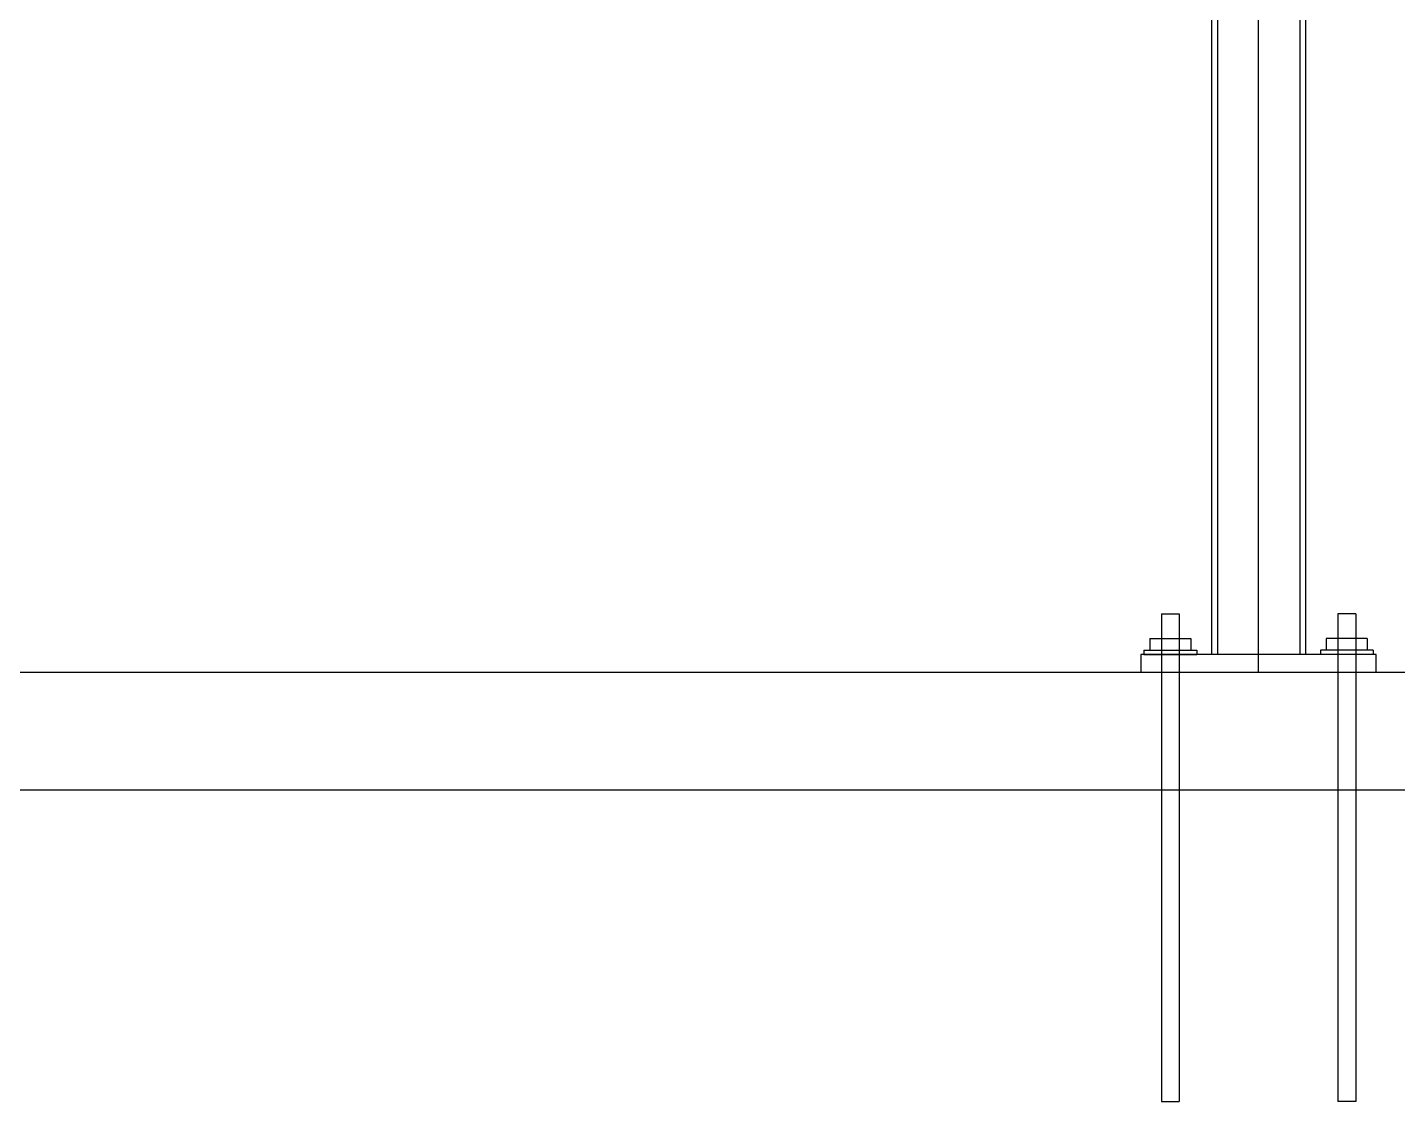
# Model space of a CAD drawing. Header units: millimetres. Extents: x -83614 to 248318, y 36678 to 90681.
# Drawn here: x 244802 to 246281, y 58452 to 59611 of the extents above; entities that cross this region are included whole.
import ezdxf

# ---------------------------------------------------------------- set-up
doc = ezdxf.new("R2010")
doc.units = ezdxf.units.MM
for name, color, linetype in [('C-241-1', 241, 'Continuous'), ('LAYER11A', 11, 'Continuous'), ('LAYER131A', 131, 'Continuous'), ('Struc_Section_BP', 135, 'Continuous'), ('Struc_Section_Dim', 2, 'Continuous'), ('Struc_Section_Steel', 11, 'Continuous')]:
    doc.layers.add(name, color=color, linetype=linetype)

msp = doc.modelspace()

# ---------------------------------------------------------------- linework, layer by layer
at = {"layer": 'C-241-1'}
for p, q in [((246026.03475, 58978.05022), (246026.03475, 58951.60279)), ((246026.03475, 58978.05022), (246045.13974, 58978.05022)), ((246045.13974, 58978.05022), (246045.13974, 58951.60279)), ((246216.53475, 58978.05022), (246216.53475, 58951.60279)), ((246235.63974, 58978.05022), (246216.53475, 58978.05022)), ((246235.63974, 58978.05022), (246235.63974, 58951.60279)), ((246013.46568, 58951.60279), (246057.70882, 58951.60279)), ((246013.46568, 58951.60279), (246013.46568, 58939.03372)), ((246057.70882, 58951.60279), (246057.70882, 58939.03372)), ((246248.20882, 58951.60279), (246203.96568, 58951.60279)), ((246203.96568, 58951.60279), (246203.96568, 58939.03372)), ((246248.20882, 58951.60279), (246248.20882, 58939.03372)), ((246007.11568, 58939.03372), (246064.05882, 58939.03372)), ((246007.11568, 58939.03372), (246007.11568, 58934.32032)), ((246007.11568, 58934.32032), (246064.05882, 58934.32032)), ((246064.05882, 58939.03372), (246064.05882, 58934.32032)), ((246254.55882, 58939.03372), (246197.61568, 58939.03372)), ((246197.61568, 58939.03372), (246197.61568, 58934.32032)), ((246254.55882, 58934.32032), (246197.61568, 58934.32032)), ((246254.55882, 58939.03372), (246254.55882, 58934.32032))]:
    msp.add_line(p, q, dxfattribs=at)
at = {"layer": 'C-241-1', "ltscale": 2}
for p, q in [((246026.03475, 58951.60279), (246026.03475, 58451.72032)), ((246045.13974, 58951.60279), (246045.13974, 58451.72032)), ((246216.53475, 58951.60279), (246216.53475, 58451.72032)), ((246235.63974, 58951.60279), (246235.63974, 58451.72032)), ((246026.03475, 58451.72032), (246045.13974, 58451.72032)), ((246235.63974, 58451.72032), (246216.53475, 58451.72032))]:
    msp.add_line(p, q, dxfattribs=at)
at = {"layer": 'LAYER11A'}
for p, q in [((240546.01225, 58915.27032), (247454.81225, 58915.27032)), ((240749.21225, 58788.27032), (247251.61225, 58788.27032))]:
    msp.add_line(p, q, dxfattribs=at)
at = {"layer": 'LAYER131A'}
for p, q in [((246080.03725, 60455.14532), (246080.03725, 58934.32032)), ((246181.63725, 60455.14532), (246181.63725, 58934.32032))]:
    msp.add_line(p, q, dxfattribs=at)
at = {"layer": 'Struc_Section_BP', "ltscale": 2}
msp.add_lwpolyline([(246003.83725, 58915.27032), (246257.83725, 58915.27032), (246257.83725, 58934.32032), (246003.83725, 58934.32032)], close=True, dxfattribs=at)
at = {"layer": 'Struc_Section_Dim', "ltscale": 10}
msp.add_line((246130.83725, 58915.27032), (246130.83725, 61582.16624), dxfattribs=at)
at = {"layer": 'Struc_Section_Steel', "ltscale": 4}
for p, q in [((246086.38725, 60455.14532), (246086.38725, 58934.32032)), ((246175.28725, 60455.14532), (246175.28725, 58934.32032))]:
    msp.add_line(p, q, dxfattribs=at)

doc.saveas('drawing.dxf')
